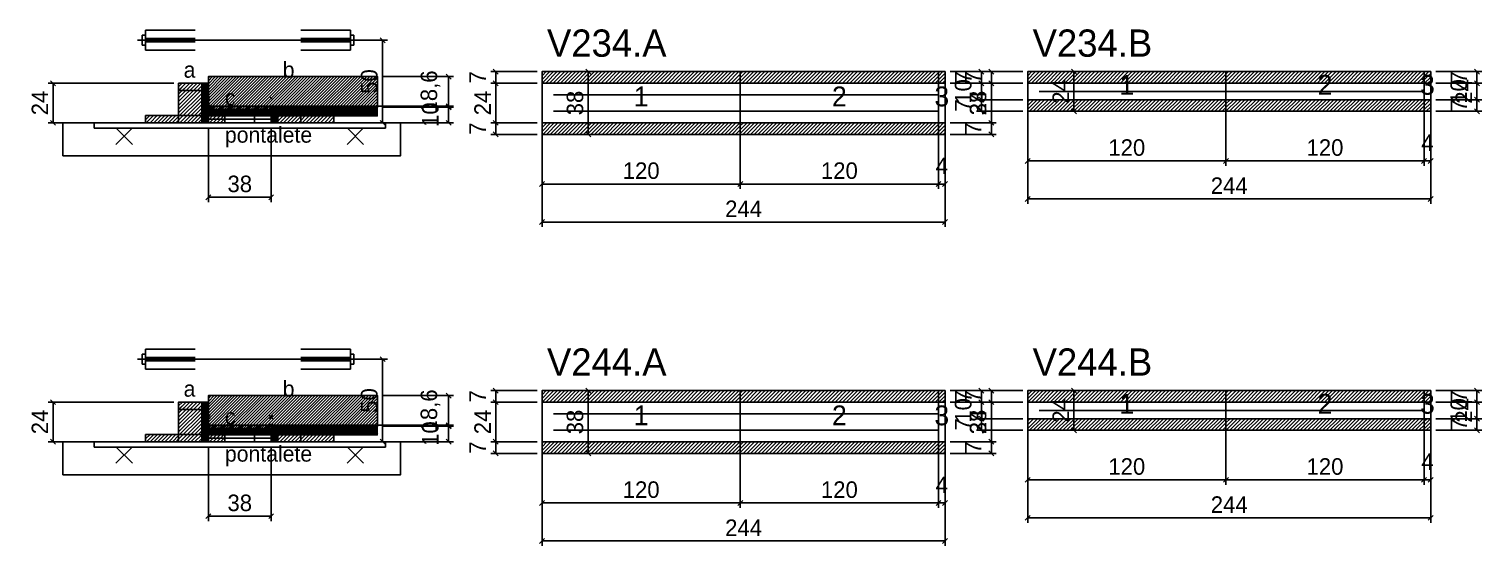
# Model space of a CAD drawing. Extents: x -10500 to 3070, y -6649 to 1250.
# Drawn here: x -69 to 811, y -4719 to -4406 of the extents above; entities that cross this region are included whole.
import ezdxf
from ezdxf.enums import TextEntityAlignment as Align

# ---------------------------------------------------------------- set-up
doc = ezdxf.new("R2010")
doc.units = 0
for name, color, linetype in [('5', 5, 'Continuous'), ('barrote', 126, 'Continuous'), ('CONCRETO', 251, 'Continuous'), ('COTA', 241, 'Continuous'), ('detalhes', 7, 'Continuous'), ('ESTRUTURACAO', 7, 'Continuous'), ('Hachura', 251, 'Continuous'), ('Madeira', 126, 'Continuous'), ('NOMENCLATURA', 7, 'Continuous'), ('Painéis', 200, 'Continuous'), ('presilha', 224, 'Continuous'), ('SARR_2.2x7', 40, 'Continuous'), ('SCO-___-LAJ', 224, 'Continuous'), ('TENSOR', 224, 'Continuous')]:
    doc.layers.add(name, color=color, linetype=linetype)
doc.dimstyles.new('PAINEL', dxfattribs={"dimtxt": 10, "dimasz": 3, "dimexe": 3, "dimexo": 3, "dimgap": 3, "dimtad": 1, "dimblk": 'OBLIQUE', "dimblk1": 'OBLIQUE', "dimcen": 2.5, "dimclrd": 4, "dimclre": 4, "dimclrt": 240, "dimazin": 3, "dimtfac": 1, "dimtmove": 0, "dimatfit": 3})

# ---------------------------------------------------------------- blocks, each defined once
blk = doc.blocks.new('PAR_ESQ')
for p, q in [((-1, -1), (1, 1)), ((-1, 1), (1, -1))]:
    blk.add_line(p, q)
blk = doc.blocks.new('PAR_FUNDO_ESQ')
for p, q in [((-1, -1), (1, 1)), ((-1, 1), (1, -1))]:
    blk.add_line(p, q)
blk = doc.blocks.new('PAR_FUNDO_DIR')
for p, q in [((-1, -1), (1, 1)), ((-1, 1), (1, -1))]:
    blk.add_line(p, q)
blk = doc.blocks.new('par_int_esq')
for p, q in [((-1, -1), (1, 1)), ((-1, 1), (1, -1))]:
    blk.add_line(p, q)
blk = doc.blocks.new('par_int_dir')
for p, q in [((-1, -1), (1, 1)), ((-1, 1), (1, -1))]:
    blk.add_line(p, q)
blk = doc.blocks.new('_OBLIQUE')
at = {"color": 0, "linetype": 'BYBLOCK'}
blk.add_line((-0.5, -0.5), (0.5, 0.5), dxfattribs=at)

msp = doc.modelspace()

# ---------------------------------------------------------------- hatches: boundary and pattern name
at = {"layer": 'COTA'}
h = msp.add_hatch(dxfattribs=at)
h.set_pattern_fill('ANSI31', scale=0.5)
h.paths.add_polyline_path([(242, -4439), (362, -4439), (362, -4432), (242, -4432)])
h = msp.add_hatch(dxfattribs=at)
h.set_pattern_fill('ANSI31', scale=0.5)
h.paths.add_polyline_path([(362, -4439), (482, -4439), (482, -4432), (362, -4432)])
h = msp.add_hatch(dxfattribs=at)
h.set_pattern_fill('ANSI31', scale=0.5)
h.paths.add_polyline_path([(482, -4439), (486, -4439), (486, -4432), (482, -4432)])
h = msp.add_hatch(dxfattribs=at)
h.set_pattern_fill('ANSI31', scale=0.5)
h.paths.add_polyline_path([(536, -4439), (656, -4439), (656, -4432), (536, -4432)])
h = msp.add_hatch(dxfattribs=at)
h.set_pattern_fill('ANSI31', scale=0.5)
h.paths.add_polyline_path([(656, -4439), (776, -4439), (776, -4432), (656, -4432)])
h = msp.add_hatch(dxfattribs=at)
h.set_pattern_fill('ANSI31', scale=0.5)
h.paths.add_polyline_path([(776, -4439), (780, -4439), (780, -4432), (776, -4432)])
h = msp.add_hatch(dxfattribs=at)
h.set_pattern_fill('ANSI31', scale=0.4)
h.paths.add_polyline_path([(40, -4455), (40, -4435), (142.43, -4435), (142.43, -4453.6), (78, -4453.6), (78, -4455)])
h = msp.add_hatch(dxfattribs=at)
h.set_pattern_fill('ANSI31', scale=0.5)
h.paths.add_polyline_path([(536, -4456), (656, -4456), (656, -4449), (536, -4449)])
h = msp.add_hatch(dxfattribs=at)
h.set_pattern_fill('ANSI31', scale=0.5)
h.paths.add_polyline_path([(656, -4456), (776, -4456), (776, -4449), (656, -4449)])
h = msp.add_hatch(dxfattribs=at)
h.set_pattern_fill('ANSI31', scale=0.5)
h.paths.add_polyline_path([(776, -4456), (780, -4456), (780, -4449), (776, -4449)])
h = msp.add_hatch(dxfattribs=at)
h.set_pattern_fill('ANSI31', scale=0.5)
h.paths.add_polyline_path([(242, -4470), (362, -4470), (362, -4463), (242, -4463)])
h = msp.add_hatch(dxfattribs=at)
h.set_pattern_fill('ANSI31', scale=0.5)
h.paths.add_polyline_path([(362, -4470), (482, -4470), (482, -4463), (362, -4463)])
h = msp.add_hatch(dxfattribs=at)
h.set_pattern_fill('ANSI31', scale=0.5)
h.paths.add_polyline_path([(482, -4470), (486, -4470), (486, -4463), (482, -4463)])
h = msp.add_hatch(dxfattribs=at)
h.set_pattern_fill('ANSI31', scale=0.5)
h.paths.add_polyline_path([(242, -4632), (362, -4632), (362, -4625), (242, -4625)])
h = msp.add_hatch(dxfattribs=at)
h.set_pattern_fill('ANSI31', scale=0.5)
h.paths.add_polyline_path([(362, -4632), (482, -4632), (482, -4625), (362, -4625)])
h = msp.add_hatch(dxfattribs=at)
h.set_pattern_fill('ANSI31', scale=0.5)
h.paths.add_polyline_path([(482, -4632), (486, -4632), (486, -4625), (482, -4625)])
h = msp.add_hatch(dxfattribs=at)
h.set_pattern_fill('ANSI31', scale=0.5)
h.paths.add_polyline_path([(536, -4632), (656, -4632), (656, -4625), (536, -4625)])
h = msp.add_hatch(dxfattribs=at)
h.set_pattern_fill('ANSI31', scale=0.5)
h.paths.add_polyline_path([(656, -4632), (776, -4632), (776, -4625), (656, -4625)])
h = msp.add_hatch(dxfattribs=at)
h.set_pattern_fill('ANSI31', scale=0.5)
h.paths.add_polyline_path([(776, -4632), (780, -4632), (780, -4625), (776, -4625)])
h = msp.add_hatch(dxfattribs=at)
h.set_pattern_fill('ANSI31', scale=0.4)
h.paths.add_polyline_path([(40, -4648), (40, -4628), (142.43, -4628), (142.43, -4646.6), (78, -4646.6), (78, -4648)])
h = msp.add_hatch(dxfattribs=at)
h.set_pattern_fill('ANSI31', scale=0.5)
h.paths.add_polyline_path([(536, -4649), (656, -4649), (656, -4642), (536, -4642)])
h = msp.add_hatch(dxfattribs=at)
h.set_pattern_fill('ANSI31', scale=0.5)
h.paths.add_polyline_path([(656, -4649), (776, -4649), (776, -4642), (656, -4642)])
h = msp.add_hatch(dxfattribs=at)
h.set_pattern_fill('ANSI31', scale=0.5)
h.paths.add_polyline_path([(776, -4649), (780, -4649), (780, -4642), (776, -4642)])
h = msp.add_hatch(dxfattribs=at)
h.set_pattern_fill('ANSI31', scale=0.5)
h.paths.add_polyline_path([(242, -4663), (362, -4663), (362, -4656), (242, -4656)])
h = msp.add_hatch(dxfattribs=at)
h.set_pattern_fill('ANSI31', scale=0.5)
h.paths.add_polyline_path([(362, -4663), (482, -4663), (482, -4656), (362, -4656)])
h = msp.add_hatch(dxfattribs=at)
h.set_pattern_fill('ANSI31', scale=0.5)
h.paths.add_polyline_path([(482, -4663), (486, -4663), (486, -4656), (482, -4656)])
at = {"layer": 'Hachura'}
h = msp.add_hatch(dxfattribs=at)
h.set_pattern_fill('ANSI31', scale=0.5)
h.paths.add_polyline_path([(22, -4463), (36, -4463), (36, -4439), (22, -4439)])
h = msp.add_hatch(dxfattribs=at)
h.set_pattern_fill('ANSI31', scale=0.5)
h.paths.add_polyline_path([(22, -4443.4), (36, -4443.4), (36, -4439), (22, -4439)])
h = msp.add_hatch(dxfattribs=at)
h.set_pattern_fill('SOLID')
h.paths.add_polyline_path([(36, -4463), (40, -4463), (40, -4439), (36, -4439)])
h = msp.add_hatch(dxfattribs=at)
h.set_pattern_fill('ANSI31', scale=0.5)
h.paths.add_polyline_path([(2, -4463), (22, -4463), (22, -4458.6), (2, -4458.6)])
h = msp.add_hatch(dxfattribs=at)
h.set_pattern_fill('SOLID')
h.paths.add_polyline_path([(40, -4458.6), (78, -4458.6), (78, -4455), (40, -4455)])
h = msp.add_hatch(dxfattribs=at)
h.set_pattern_fill('ANSI31', scale=0.5)
h.paths.add_polyline_path([(40, -4463), (50, -4463), (50, -4458.6), (40, -4458.6)])
h = msp.add_hatch(dxfattribs=at)
h.set_pattern_fill('SOLID')
h.paths.add_polyline_path([(78, -4463), (82, -4463), (82, -4453), (78, -4453)])
h = msp.add_hatch(dxfattribs=at)
h.set_pattern_fill('SOLID')
h.paths.add_polyline_path([(78, -4453), (142.43, -4453), (142.43, -4459), (78, -4459)])
h = msp.add_hatch(dxfattribs=at)
h.set_pattern_fill('ANSI31', scale=0.5)
h.paths.add_polyline_path([(82, -4463), (96, -4463), (96, -4453), (82, -4453)])
h = msp.add_hatch(dxfattribs=at)
h.set_pattern_fill('ANSI31', scale=0.5)
h.paths.add_polyline_path([(82, -4457.4), (96, -4457.4), (96, -4453), (82, -4453)])
h = msp.add_hatch(dxfattribs=at)
h.set_pattern_fill('ANSI31', scale=0.5)
h.paths.add_polyline_path([(96, -4463), (116, -4463), (116, -4458.6), (96, -4458.6)])
h = msp.add_hatch(dxfattribs=at)
h.set_pattern_fill('ANSI31', scale=0.5)
h.paths.add_polyline_path([(22, -4656), (36, -4656), (36, -4632), (22, -4632)])
h = msp.add_hatch(dxfattribs=at)
h.set_pattern_fill('ANSI31', scale=0.5)
h.paths.add_polyline_path([(22, -4636.4), (36, -4636.4), (36, -4632), (22, -4632)])
h = msp.add_hatch(dxfattribs=at)
h.set_pattern_fill('SOLID')
h.paths.add_polyline_path([(36, -4656), (40, -4656), (40, -4632), (36, -4632)])
h = msp.add_hatch(dxfattribs=at)
h.set_pattern_fill('ANSI31', scale=0.5)
h.paths.add_polyline_path([(2, -4656), (22, -4656), (22, -4651.6), (2, -4651.6)])
h = msp.add_hatch(dxfattribs=at)
h.set_pattern_fill('SOLID')
h.paths.add_polyline_path([(40, -4651.6), (78, -4651.6), (78, -4648), (40, -4648)])
h = msp.add_hatch(dxfattribs=at)
h.set_pattern_fill('ANSI31', scale=0.5)
h.paths.add_polyline_path([(40, -4656), (50, -4656), (50, -4651.6), (40, -4651.6)])
h = msp.add_hatch(dxfattribs=at)
h.set_pattern_fill('SOLID')
h.paths.add_polyline_path([(78, -4656), (82, -4656), (82, -4646), (78, -4646)])
h = msp.add_hatch(dxfattribs=at)
h.set_pattern_fill('SOLID')
h.paths.add_polyline_path([(78, -4646), (142.43, -4646), (142.43, -4652), (78, -4652)])
h = msp.add_hatch(dxfattribs=at)
h.set_pattern_fill('ANSI31', scale=0.5)
h.paths.add_polyline_path([(82, -4656), (96, -4656), (96, -4646), (82, -4646)])
h = msp.add_hatch(dxfattribs=at)
h.set_pattern_fill('ANSI31', scale=0.5)
h.paths.add_polyline_path([(82, -4650.4), (96, -4650.4), (96, -4646), (82, -4646)])
h = msp.add_hatch(dxfattribs=at)
h.set_pattern_fill('ANSI31', scale=0.5)
h.paths.add_polyline_path([(96, -4656), (116, -4656), (116, -4651.6), (96, -4651.6)])
at = {"layer": 'HACHURACONCRETO'}
h = msp.add_hatch(dxfattribs=at)
h.set_pattern_fill('ANSI31', scale=0.3)
h.paths.add_polyline_path([(40, -4458.6), (78, -4458.6), (78, -4453), (40, -4453)])
h = msp.add_hatch(dxfattribs=at)
h.set_pattern_fill('ANSI31', scale=0.3)
h.paths.add_polyline_path([(40, -4651.6), (78, -4651.6), (78, -4646), (40, -4646)])

# ---------------------------------------------------------------- linework, layer by layer
for p, q in [((0, -4410), (0, -4416)), ((2, -4410), (0, -4410)), ((2, -4407), (32, -4407)), ((2, -4407), (2, -4419)), ((2, -4412), (32, -4412)), ((2, -4414), (32, -4414)), ((96, -4407), (126, -4407)), ((96, -4412), (126, -4412)), ((96, -4414), (126, -4414)), ((126, -4407), (126, -4419)), ((126, -4410), (128, -4410)), ((128, -4410), (128, -4416)), ((2, -4416), (0, -4416)), ((2, -4419), (32, -4419)), ((96, -4419), (126, -4419)), ((126, -4416), (128, -4416)), ((2, -4600), (32, -4600)), ((2, -4600), (2, -4612)), ((96, -4600), (126, -4600)), ((126, -4600), (126, -4612)), ((0, -4603), (0, -4609)), ((2, -4603), (0, -4603)), ((2, -4605), (32, -4605)), ((2, -4607), (32, -4607)), ((96, -4605), (126, -4605)), ((96, -4607), (126, -4607)), ((126, -4603), (128, -4603)), ((128, -4603), (128, -4609)), ((2, -4609), (0, -4609)), ((2, -4612), (32, -4612)), ((96, -4612), (126, -4612)), ((126, -4609), (128, -4609))]:
    msp.add_line(p, q)
at = {"layer": 'BARRA_ANCORAGEM'}
for p, q in [((40, -4455.3), (78, -4455.3)), ((40, -4457.3), (40, -4455.3)), ((40, -4457.3), (78, -4457.3)), ((40, -4458.7), (78, -4458.7)), ((40, -4460.7), (40, -4458.7)), ((78, -4457.3), (78, -4455.3)), ((78, -4460.7), (78, -4458.7)), ((40, -4460.7), (78, -4460.7)), ((40, -4648.3), (78, -4648.3)), ((40, -4650.3), (40, -4648.3)), ((40, -4650.3), (78, -4650.3)), ((40, -4651.7), (78, -4651.7)), ((40, -4653.7), (40, -4651.7)), ((78, -4650.3), (78, -4648.3)), ((78, -4653.7), (78, -4651.7)), ((40, -4653.7), (78, -4653.7))]:
    msp.add_line(p, q, dxfattribs=at)
at = {"layer": 'barrote'}
for points in [[(-48.215, -4483), (156.215, -4483), (156.215, -4463), (-48.215, -4463)], [(-48.215, -4676), (156.215, -4676), (156.215, -4656), (-48.215, -4656)]]:
    msp.add_lwpolyline(points, close=True, dxfattribs=at)
at = {"layer": 'CONCRETO'}
for points in [[(40, -4455), (40, -4435), (142.43, -4435), (142.43, -4453.6), (78, -4453.6), (78, -4455)], [(40, -4648), (40, -4628), (142.43, -4628), (142.43, -4646.6), (78, -4646.6), (78, -4648)]]:
    msp.add_lwpolyline(points, close=True, dxfattribs=at)
at = {"layer": 'HACHURACONCRETO'}
for points in [[(40, -4458.6), (78, -4458.6), (78, -4453), (40, -4453)], [(40, -4651.6), (78, -4651.6), (78, -4646), (40, -4646)]]:
    msp.add_lwpolyline(points, close=True, dxfattribs=at)
at = {"layer": 'Madeira'}
for points in [[(22, -4463), (36, -4463), (36, -4439), (22, -4439)], [(22, -4443.4), (36, -4443.4), (36, -4439), (22, -4439)], [(2, -4463), (22, -4463), (22, -4458.6), (2, -4458.6)], [(22, -4463), (36, -4463), (36, -4458.6), (22, -4458.6)], [(40, -4463), (50, -4463), (50, -4458.6), (40, -4458.6)], [(68, -4463), (78, -4463), (78, -4458.6), (68, -4458.6)], [(82, -4463), (96, -4463), (96, -4453), (82, -4453)], [(82, -4457.4), (96, -4457.4), (96, -4453), (82, -4453)], [(96, -4463), (116, -4463), (116, -4458.6), (96, -4458.6)], [(22, -4656), (36, -4656), (36, -4632), (22, -4632)], [(22, -4636.4), (36, -4636.4), (36, -4632), (22, -4632)], [(2, -4656), (22, -4656), (22, -4651.6), (2, -4651.6)], [(22, -4656), (36, -4656), (36, -4651.6), (22, -4651.6)], [(40, -4656), (50, -4656), (50, -4651.6), (40, -4651.6)], [(68, -4656), (78, -4656), (78, -4651.6), (68, -4651.6)], [(82, -4656), (96, -4656), (96, -4646), (82, -4646)], [(82, -4650.4), (96, -4650.4), (96, -4646), (82, -4646)], [(96, -4656), (116, -4656), (116, -4651.6), (96, -4651.6)]]:
    msp.add_lwpolyline(points, close=True, dxfattribs=at)
at = {"layer": 'Painéis'}
for p, q in [((242, -4439), (362, -4439)), ((242, -4463), (242, -4439)), ((362, -4463), (362, -4439)), ((362, -4463), (362, -4439)), ((362, -4439), (482, -4439)), ((362, -4463), (362, -4439)), ((482, -4463), (482, -4439)), ((482, -4463), (482, -4439)), ((482, -4439), (486, -4439)), ((482, -4463), (482, -4439)), ((486, -4463), (486, -4439)), ((536, -4439), (656, -4439)), ((536, -4449), (536, -4439)), ((656, -4449), (656, -4439)), ((656, -4449), (656, -4439)), ((656, -4439), (776, -4439)), ((656, -4449), (656, -4439)), ((776, -4449), (776, -4439)), ((776, -4449), (776, -4439)), ((776, -4439), (780, -4439)), ((776, -4449), (776, -4439)), ((780, -4449), (780, -4439)), ((536, -4449), (656, -4449)), ((656, -4449), (776, -4449)), ((776, -4449), (780, -4449)), ((242, -4463), (362, -4463)), ((362, -4463), (482, -4463)), ((482, -4463), (486, -4463)), ((242, -4632), (362, -4632)), ((242, -4656), (242, -4632)), ((362, -4656), (362, -4632)), ((362, -4656), (362, -4632)), ((362, -4632), (482, -4632)), ((362, -4656), (362, -4632)), ((482, -4656), (482, -4632)), ((482, -4656), (482, -4632)), ((482, -4632), (486, -4632)), ((482, -4656), (482, -4632)), ((486, -4656), (486, -4632)), ((536, -4632), (656, -4632)), ((536, -4642), (536, -4632)), ((656, -4642), (656, -4632)), ((656, -4642), (656, -4632)), ((656, -4632), (776, -4632)), ((656, -4642), (656, -4632)), ((776, -4642), (776, -4632)), ((776, -4642), (776, -4632)), ((776, -4632), (780, -4632)), ((776, -4642), (776, -4632)), ((780, -4642), (780, -4632)), ((536, -4642), (656, -4642)), ((656, -4642), (776, -4642)), ((776, -4642), (780, -4642)), ((242, -4656), (362, -4656)), ((362, -4656), (482, -4656)), ((482, -4656), (486, -4656))]:
    msp.add_line(p, q, dxfattribs=at)
for points in [[(36, -4463), (40, -4463), (40, -4439), (36, -4439)], [(40, -4458.6), (78, -4458.6), (78, -4455), (40, -4455)], [(78, -4463), (82, -4463), (82, -4453), (78, -4453)], [(78, -4453), (142.43, -4453), (142.43, -4453.6), (78, -4453.6)], [(36, -4656), (40, -4656), (40, -4632), (36, -4632)], [(40, -4651.6), (78, -4651.6), (78, -4648), (40, -4648)], [(78, -4656), (82, -4656), (82, -4646), (78, -4646)], [(78, -4646), (142.43, -4646), (142.43, -4646.6), (78, -4646.6)]]:
    msp.add_lwpolyline(points, close=True, dxfattribs=at)
at = {"layer": 'presilha'}
for p, q in [((-16, -4476), (-6, -4466)), ((-16, -4466), (-6, -4476)), ((124, -4476), (134, -4466)), ((124, -4466), (134, -4476)), ((-16, -4669), (-6, -4659)), ((-16, -4659), (-6, -4669)), ((124, -4669), (134, -4659)), ((124, -4659), (134, -4669))]:
    msp.add_line(p, q, dxfattribs=at)
at = {"layer": 'SARR_2.2x7'}
for points in [[(249, -4446), (362, -4446)], [(249, -4446), (362, -4446)], [(362, -4446), (482, -4446)], [(362, -4446), (482, -4446)], [(543, -4444), (656, -4444)], [(543, -4444), (656, -4444)], [(656, -4444), (776, -4444)], [(656, -4444), (776, -4444)], [(249, -4456), (362, -4456)], [(249, -4456), (362, -4456)], [(362, -4456), (482, -4456)], [(362, -4456), (482, -4456)], [(249, -4639), (362, -4639)], [(249, -4639), (362, -4639)], [(362, -4639), (482, -4639)], [(362, -4639), (482, -4639)], [(543, -4637), (656, -4637)], [(543, -4637), (656, -4637)], [(656, -4637), (776, -4637)], [(656, -4637), (776, -4637)], [(249, -4649), (362, -4649)], [(249, -4649), (362, -4649)], [(362, -4649), (482, -4649)], [(362, -4649), (482, -4649)]]:
    msp.add_lwpolyline(points, dxfattribs=at)
at = {"layer": 'SARRAFO_2_2X7'}
for p, q in [((36, -4448.2), (36, -4443.8)), ((36, -4443.8), (40, -4443.8)), ((36, -4448.2), (40, -4448.2)), ((40, -4448.2), (40, -4443.8)), ((36, -4458.2), (36, -4453.8)), ((36, -4453.8), (40, -4453.8)), ((36, -4458.2), (40, -4458.2)), ((40, -4458.2), (40, -4453.8)), ((78, -4460.2), (78, -4455.8)), ((78, -4455.8), (82, -4455.8)), ((82, -4460.2), (82, -4455.8)), ((78, -4460.2), (82, -4460.2)), ((36, -4641.2), (36, -4636.8)), ((36, -4636.8), (40, -4636.8)), ((36, -4641.2), (40, -4641.2)), ((40, -4641.2), (40, -4636.8)), ((36, -4651.2), (36, -4646.8)), ((36, -4646.8), (40, -4646.8)), ((36, -4651.2), (40, -4651.2)), ((40, -4651.2), (40, -4646.8)), ((78, -4653.2), (78, -4648.8)), ((78, -4648.8), (82, -4648.8)), ((82, -4653.2), (82, -4648.8)), ((78, -4653.2), (82, -4653.2))]:
    msp.add_line(p, q, dxfattribs=at)
at = {"layer": 'SCO-___-LAJ'}
for points in [[(242, -4439), (362, -4439), (362, -4432), (242, -4432)], [(362, -4439), (482, -4439), (482, -4432), (362, -4432)], [(482, -4439), (486, -4439), (486, -4432), (482, -4432)], [(536, -4439), (656, -4439), (656, -4432), (536, -4432)], [(656, -4439), (776, -4439), (776, -4432), (656, -4432)], [(776, -4439), (780, -4439), (780, -4432), (776, -4432)], [(536, -4456), (656, -4456), (656, -4449), (536, -4449)], [(656, -4456), (776, -4456), (776, -4449), (656, -4449)], [(776, -4456), (780, -4456), (780, -4449), (776, -4449)], [(-29.215, -4466.2), (147.215, -4466.2), (147.215, -4463), (-29.215, -4463)], [(242, -4470), (362, -4470), (362, -4463), (242, -4463)], [(362, -4470), (482, -4470), (482, -4463), (362, -4463)], [(482, -4470), (486, -4470), (486, -4463), (482, -4463)], [(242, -4632), (362, -4632), (362, -4625), (242, -4625)], [(362, -4632), (482, -4632), (482, -4625), (362, -4625)], [(482, -4632), (486, -4632), (486, -4625), (482, -4625)], [(536, -4632), (656, -4632), (656, -4625), (536, -4625)], [(656, -4632), (776, -4632), (776, -4625), (656, -4625)], [(776, -4632), (780, -4632), (780, -4625), (776, -4625)], [(536, -4649), (656, -4649), (656, -4642), (536, -4642)], [(656, -4649), (776, -4649), (776, -4642), (656, -4642)], [(776, -4649), (780, -4649), (780, -4642), (776, -4642)], [(-29.215, -4659.2), (147.215, -4659.2), (147.215, -4656), (-29.215, -4656)], [(242, -4663), (362, -4663), (362, -4656), (242, -4656)], [(362, -4663), (482, -4663), (482, -4656), (362, -4656)], [(482, -4663), (486, -4663), (486, -4656), (482, -4656)]]:
    msp.add_lwpolyline(points, close=True, dxfattribs=at)
at = {"layer": 'TENSOR'}
for p, q in [((-3, -4413), (140.43, -4413)), ((-3, -4606), (140.43, -4606))]:
    msp.add_line(p, q, dxfattribs=at)

# ---------------------------------------------------------------- block references
at = {"layer": 'Painéis'}
for name, p in [('par_int_esq', (40, -4448)), ('par_int_dir', (78, -4448)), ('PAR_ESQ', (36, -4458)), ('PAR_FUNDO_ESQ', (40, -4453)), ('PAR_FUNDO_DIR', (78, -4453)), ('par_int_esq', (40, -4641)), ('par_int_dir', (78, -4641)), ('PAR_ESQ', (36, -4651)), ('PAR_FUNDO_ESQ', (40, -4646)), ('PAR_FUNDO_DIR', (78, -4646))]:
    msp.add_blockref(name, p, dxfattribs=at)

# ---------------------------------------------------------------- texts
at = {"layer": '5'}
for s, p in [('1', (302, -4447)), ('2', (422, -4447)), ('3', (484, -4447)), ('1', (596, -4440)), ('2', (716, -4440)), ('3', (778, -4440)), ('1', (302, -4640)), ('2', (422, -4640)), ('3', (484, -4640)), ('1', (596, -4633)), ('2', (716, -4633)), ('3', (778, -4633))]:
    msp.add_text(s, height=12, dxfattribs=at).set_placement(p, align=Align.MIDDLE_CENTER)
at = {"layer": 'detalhes'}
for s, p in [('a', (25, -4435.7)), ('b', (85, -4435.7)), ('c', (50, -4452.5)), ('a', (25, -4628.7)), ('b', (85, -4628.7)), ('c', (50, -4645.5))]:
    msp.add_text(s, height=9.6, dxfattribs=at).set_placement(p)
at = {"layer": 'ESTRUTURACAO'}
for p in [(50, -4475), (50, -4668)]:
    msp.add_text('pontalete', height=9.6, dxfattribs=at).set_placement(p)
at = {"layer": 'NOMENCLATURA'}
for s, p in [('V234.A', (245, -4423)), ('V234.B', (539, -4423)), ('V244.A', (245, -4616)), ('V244.B', (539, -4616))]:
    msp.add_text(s, height=16.5, dxfattribs=at).set_placement(p)

# ---------------------------------------------------------------- dimensions: what is measured, and where the dimension line sits
at = {"layer": 'COTA'}
for base, p1, p2 in [((145.43, -4463), (96, -4463), (96, -4413)), ((185.43, -4453.6), (142.43, -4453.6), (142.43, -4435)), ((214, -4439), (242, -4439), (242, -4432)), ((270, -4470), (242, -4470), (242, -4432)), ((514, -4470), (486, -4470), (486, -4432)), ((514, -4439), (486, -4439), (486, -4432)), ((508, -4439), (536, -4439), (536, -4432)), ((564, -4456), (536, -4456), (536, -4432)), ((808, -4456), (780, -4456), (780, -4432)), ((808, -4439), (780, -4439), (780, -4432)), ((-54, -4463), (2, -4463), (22, -4439)), ((214, -4463), (242, -4463), (242, -4439)), ((514, -4463), (486, -4463), (486, -4439)), ((508, -4449), (536, -4449), (536, -4439)), ((808, -4449), (780, -4449), (780, -4439)), ((185.43, -4463), (96, -4463), (96, -4453)), ((508, -4456), (536, -4456), (536, -4449)), ((808, -4456), (780, -4456), (780, -4449)), ((214, -4470), (242, -4470), (242, -4463)), ((514, -4470), (486, -4470), (486, -4463)), ((145.43, -4656), (96, -4656), (96, -4606)), ((185.43, -4646.6), (142.43, -4646.6), (142.43, -4628)), ((214, -4632), (242, -4632), (242, -4625)), ((270, -4663), (242, -4663), (242, -4625)), ((514, -4663), (486, -4663), (486, -4625)), ((514, -4632), (486, -4632), (486, -4625)), ((508, -4632), (536, -4632), (536, -4625)), ((564, -4649), (536, -4649), (536, -4625)), ((808, -4649), (780, -4649), (780, -4625)), ((808, -4632), (780, -4632), (780, -4625)), ((-54, -4656), (2, -4656), (22, -4632)), ((214, -4656), (242, -4656), (242, -4632)), ((514, -4656), (486, -4656), (486, -4632)), ((508, -4642), (536, -4642), (536, -4632)), ((808, -4642), (780, -4642), (780, -4632)), ((185.43, -4656), (96, -4656), (96, -4646)), ((508, -4649), (536, -4649), (536, -4642)), ((808, -4649), (780, -4649), (780, -4642)), ((214, -4663), (242, -4663), (242, -4656)), ((514, -4663), (486, -4663), (486, -4656))]:
    msp.add_linear_dim(base=base, p1=p1, p2=p2, angle=90, dimstyle='PAINEL', dxfattribs=at).render()
for base, p1, p2 in [((536, -4486), (536, -4449), (656, -4449)), ((536, -4509), (536, -4449), (780, -4449)), ((656, -4486), (656, -4449), (776, -4449)), ((776, -4486), (776, -4449), (780, -4449)), ((40, -4508), (40, -4463), (78, -4463)), ((242, -4500), (242, -4463), (362, -4463)), ((242, -4523), (242, -4463), (486, -4463)), ((362, -4500), (362, -4463), (482, -4463)), ((482, -4500), (482, -4463), (486, -4463)), ((536, -4679), (536, -4642), (656, -4642)), ((536, -4702), (536, -4642), (780, -4642)), ((656, -4679), (656, -4642), (776, -4642)), ((776, -4679), (776, -4642), (780, -4642)), ((40, -4701), (40, -4656), (78, -4656)), ((242, -4693), (242, -4656), (362, -4656)), ((242, -4716), (242, -4656), (486, -4656)), ((362, -4693), (362, -4656), (482, -4656)), ((482, -4693), (482, -4656), (486, -4656))]:
    msp.add_linear_dim(base=base, p1=p1, p2=p2, dimstyle='PAINEL', dxfattribs=at).render()

doc.saveas('drawing.dxf')
